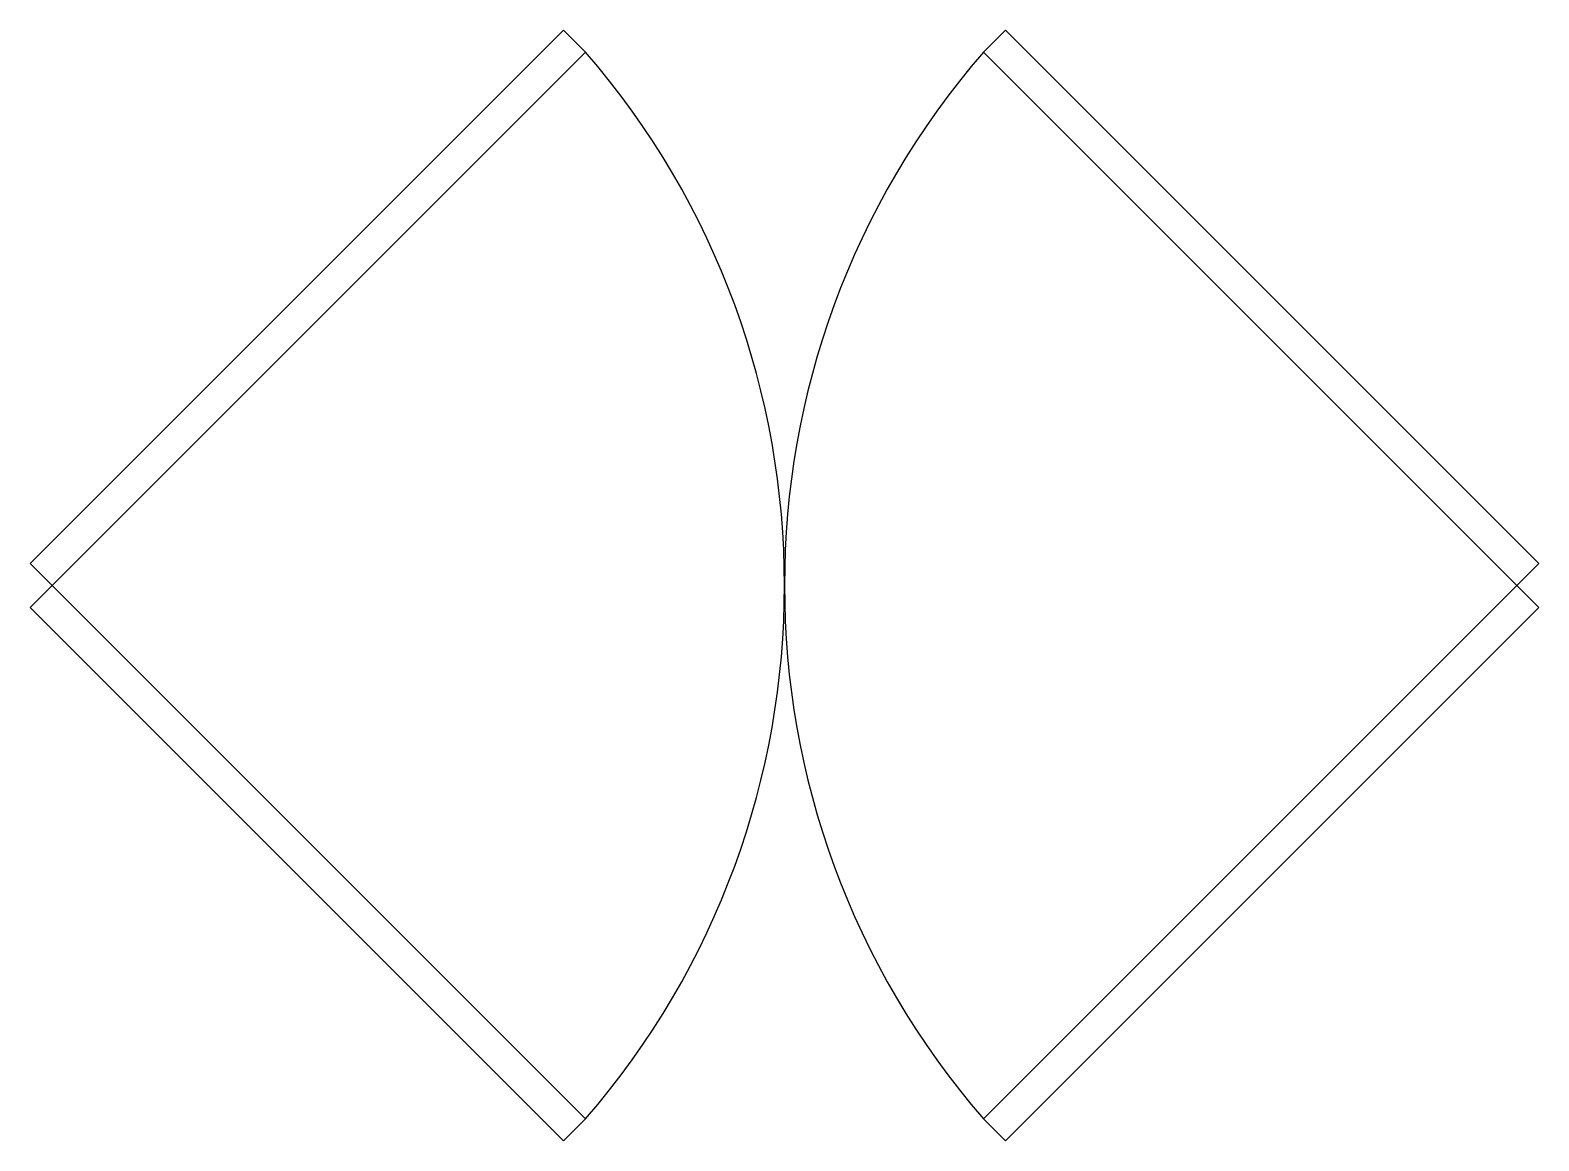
# Model space of a CAD drawing. Header units: millimetres. Extents: x 17.28 to 18.98, y 11.49 to 12.74.
import ezdxf

# ---------------------------------------------------------------- set-up
doc = ezdxf.new("R2010")
doc.units = ezdxf.units.MM
doc.header["$LTSCALE"] = 10
doc.linetypes.add('HIDDEN2', pattern=[0.1875, 0.125, -0.0625])
doc.layers.add('PORTAS', color=2, linetype='Continuous')

msp = doc.modelspace()

# ---------------------------------------------------------------- linework, layer by layer
at = {"layer": 'PORTAS'}
for points in [[(17.2754, 12.1403), (17.3002, 12.1156), (17.9012, 12.7166), (17.8765, 12.7414)], [(18.9754, 12.1403), (18.9507, 12.1156), (18.3496, 12.7166), (18.3744, 12.7414)]]:
    msp.add_lwpolyline(points, close=True, dxfattribs=at)
at = {"layer": 'PORTAS', "color": 1, "linetype": 'HIDDEN2'}
for points in [[(17.2754, 12.0908), (17.3002, 12.1156), (17.9012, 11.5145), (17.8765, 11.4898)], [(18.9754, 12.0908), (18.9507, 12.1156), (18.3496, 11.5145), (18.3744, 11.4898)]]:
    msp.add_lwpolyline(points, close=True, dxfattribs=at)
at = {"layer": 'PORTAS', "color": 1}
for centre, start, end in [((17.2077, 12.1156), 319.0852, 40.9148), ((19.0431, 12.1156), 139.0852, 220.9148)]:
    msp.add_arc(centre, 0.9177, start, end, dxfattribs=at)

doc.saveas('drawing.dxf')
